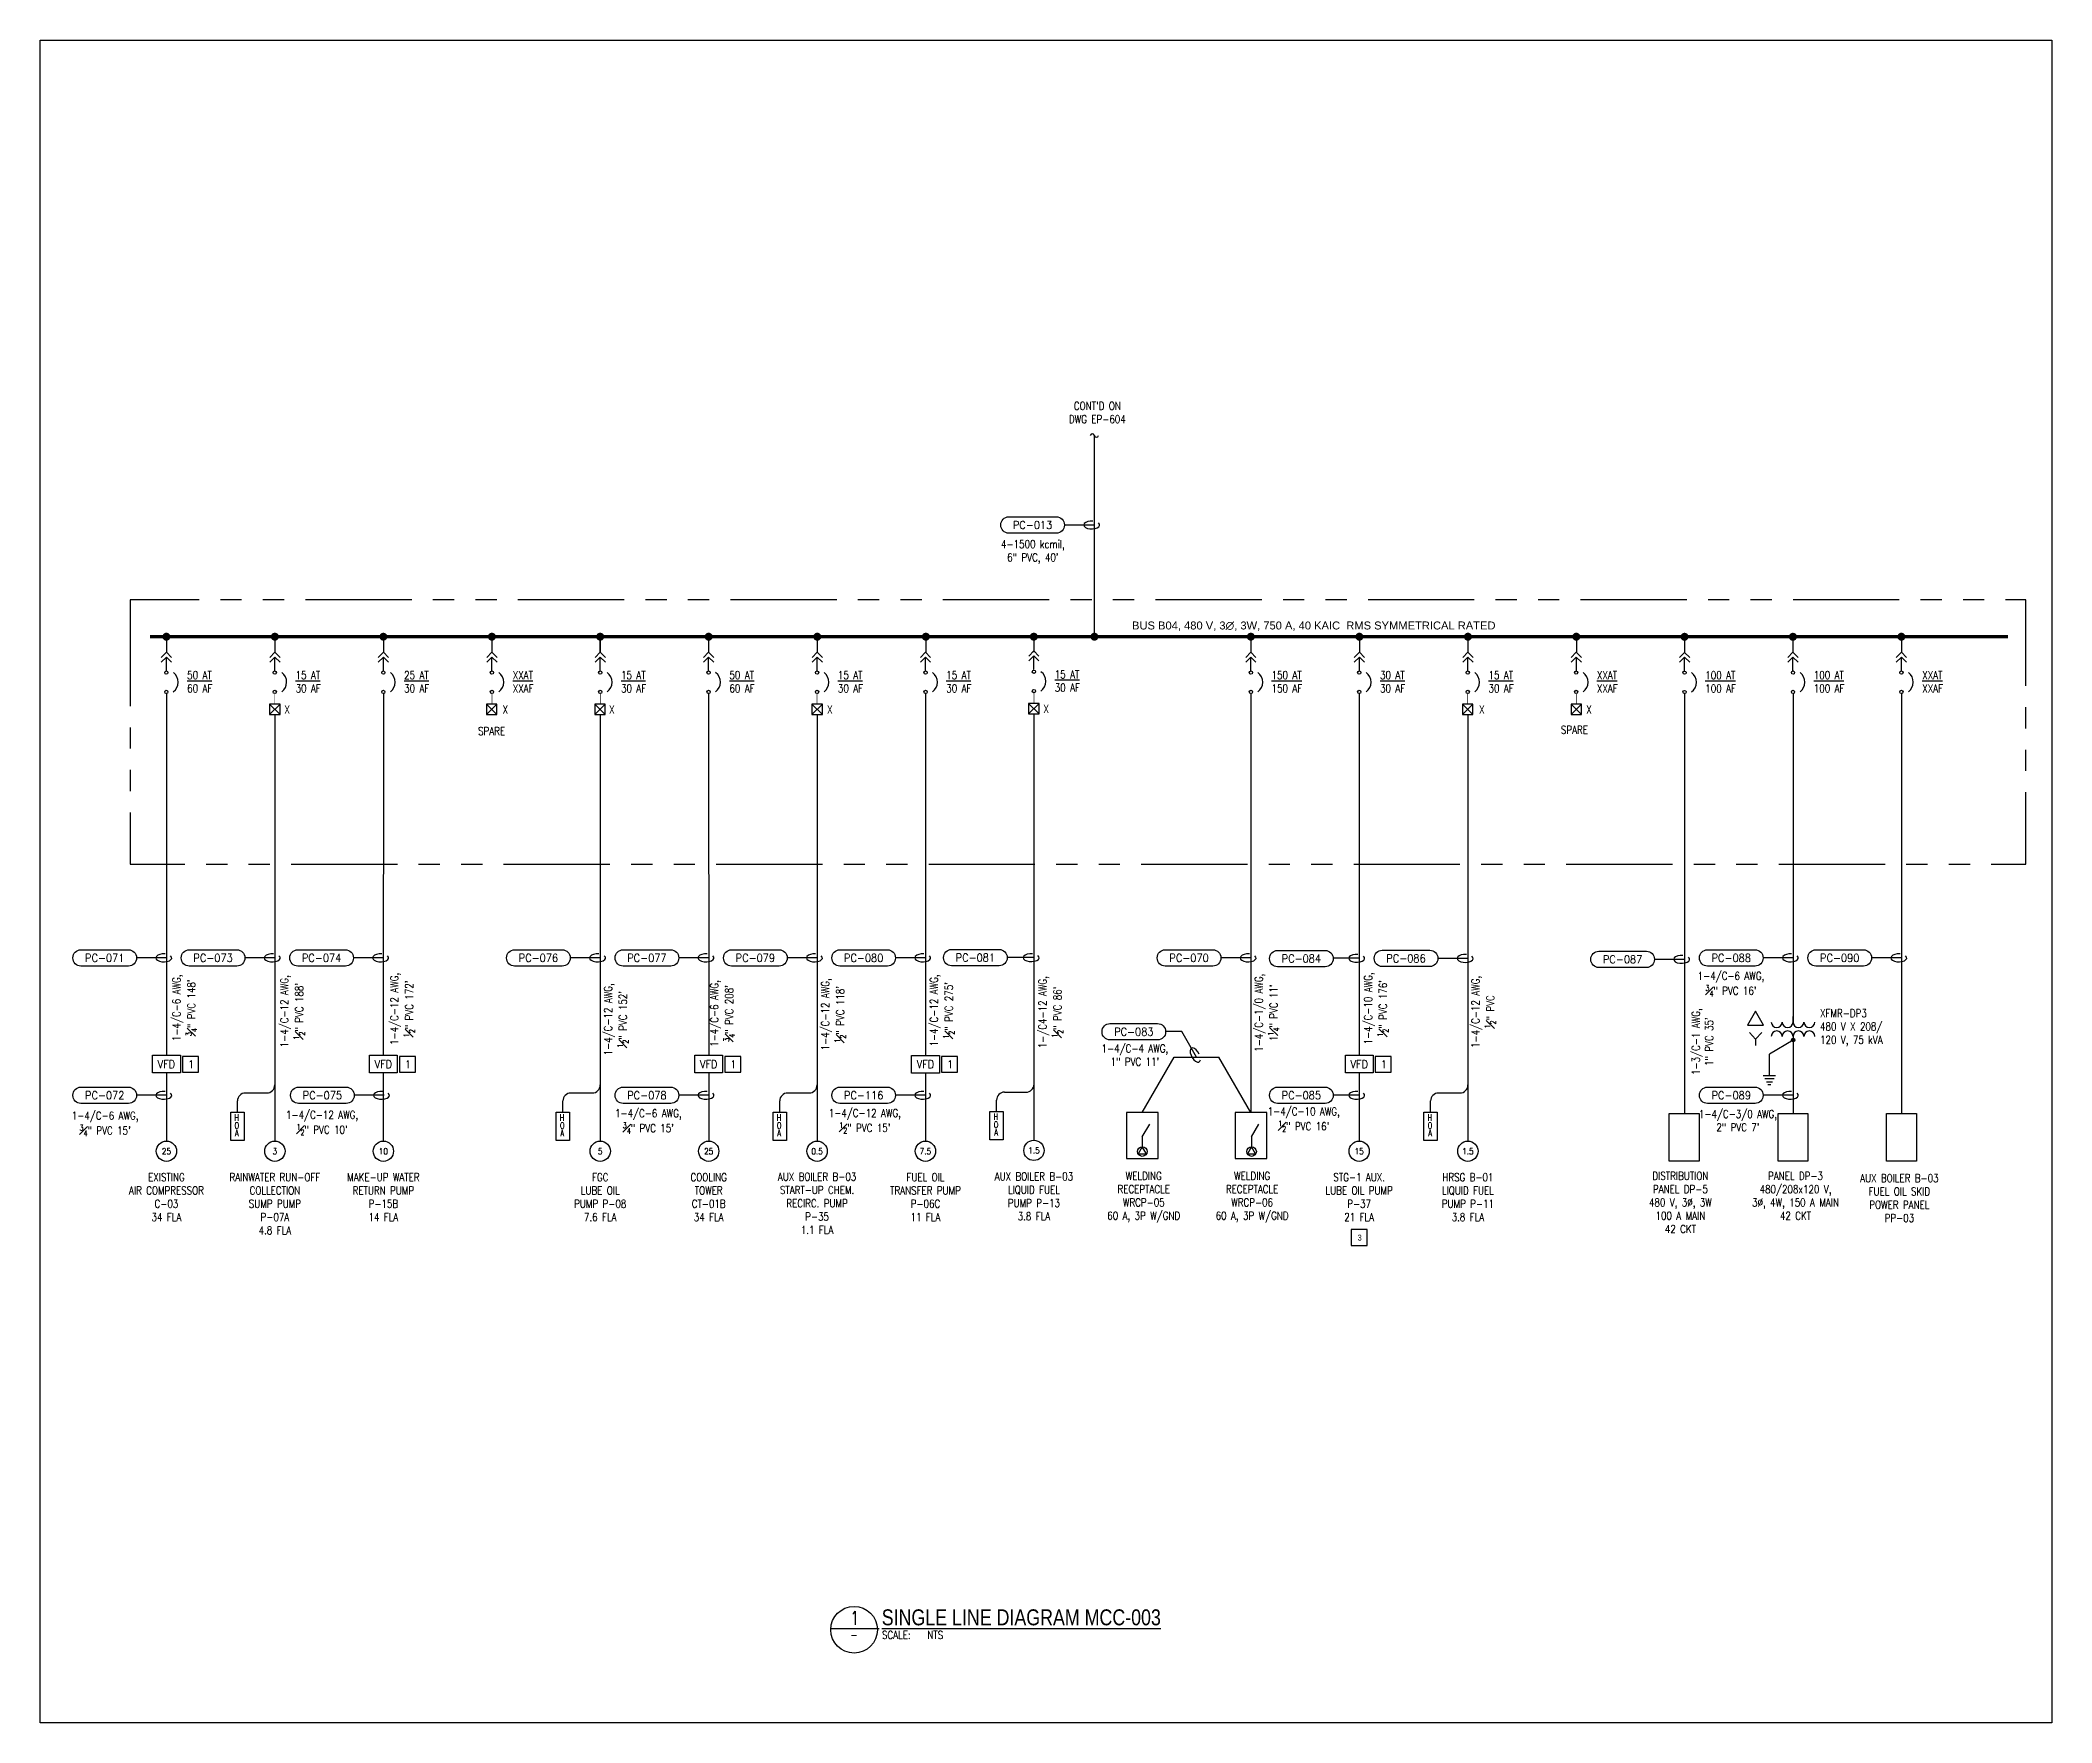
# Model space of a CAD drawing. Extents: x 4.3 to 27.9, y 0.8 to 20.6.
import ezdxf
from ezdxf.enums import TextEntityAlignment as Align

# ---------------------------------------------------------------- set-up
doc = ezdxf.new("R2010")
doc.units = 0
doc.header["$MEASUREMENT"] = 0
doc.linetypes.add('PHANTOM', pattern=[2.5, 1.25, -0.25, 0.25, -0.25, 0.25, -0.25])
doc.layers.get('0').update_dxf_attribs({"linetype": 'CONTINUOUS'})
doc.layers.get('Defpoints').update_dxf_attribs({"linetype": 'CONTINUOUS'})
for name, color, linetype in [('D-DETL-TITLE', 2, 'CONTINUOUS'), ('E-1L-N2', 4, 'CONTINUOUS'), ('e-busline', 4, 'CONTINUOUS'), ('E-Cable Tag', 2, 'CONTINUOUS'), ('E-Cable Tag Dims', 3, 'CONTINUOUS'), ('E-DETL TITLE', 2, 'CONTINUOUS'), ('e-line-lwt3', 4, 'CONTINUOUS'), ('E-LINE-LWT4', 4, 'CONTINUOUS'), ('e-line-lwt5', 13, 'CONTINUOUS'), ('e-line-lwt6', 1, 'CONTINUOUS'), ('e-line-text', 2, 'CONTINUOUS'), ('G-Text-N', 2, 'CONTINUOUS')]:
    doc.layers.add(name, color=color, linetype=linetype)
doc.styles.add('BOLD', font='helvs1.shx', dxfattribs={"width": 0.8})
doc.styles.add('cb-ps1-8', font='SIMPLEX.shx', dxfattribs={"width": 0.8, "height": 0.125})
doc.styles.add('ROMANS', font='ROMANS.shx')
doc.styles.add('ROMANSCC', font='ROMANS.SHX', dxfattribs={"width": 0.8, "height": 0.125, "bigfont": 'bigfont.shx'})
doc.styles.add('rs', font='romans.shx', dxfattribs={"width": 0.8, "height": 0.1})
doc.styles.get("Standard").update_dxf_attribs({"font": 'arial.ttf', "width": 1.001})
doc.styles.add('STD3-32', font='MONOSI.SHX', dxfattribs={"width": 0.85, "height": 0.09375})
doc.dimstyles.new('dim', dxfattribs={"dimtxt": 0.09375, "dimasz": 0.125, "dimexe": 0.125, "dimexo": 0.0625, "dimgap": 0.0625, "dimtad": 1, "dimdec": 5, "dimzin": 3, "dimdsep": 46, "dimlunit": 4, "dimtxsty": 'rs', "dimblk": 'ARCHTICK', "dimcen": -0.09375, "dimdle": 0.125, "dimclrd": 1, "dimclre": 256, "dimclrt": 256, "dimazin": 1, "dimtfac": 1, "dimtdec": 5, "dimtix": 1, "dimtmove": 2, "dimatfit": 3, "dimldrblk": '$loop', "dimfxl": 1, "dimfrac": 1, "dimtolj": 1, "dimtzin": 0, "dimarcsym": 0})

# ---------------------------------------------------------------- blocks, each defined once
blk = doc.blocks.new('G-SYMB-0001')
at = {"layer": 'D-DETL-TITLE'}
blk.add_line((-0.73, 0), (0.031, 0), dxfattribs=at)
at = {"layer": 'D-DETL-TITLE', "color": 4}
blk.add_circle((-0.365, -0.019), 0.366, dxfattribs=at)
at = {"layer": 'D-DETL-TITLE', "color": 3, "style": 'cb-ps1-8', "width": 0.8}
blk.add_text('SCALE:', height=0.125, dxfattribs=at).set_placement((0.073, -0.164))
at = {"layer": 'D-DETL-TITLE', "style": 'BOLD', "width": 0.8}
for tag, p in [('UPPER_TITLE', (0.069, 0.425)), ('LOWER_TITLE', (0.069, 0.05))]:
    blk.add_attdef(tag, p, '', height=0.25, dxfattribs=at)
at = {"layer": 'D-DETL-TITLE', "style": 'cb-ps1-8', "width": 0.8}
blk.add_attdef('DETAIL_TAG', text='', height=0.211, dxfattribs=at).set_placement((-0.353, 0.059), align=Align.CENTER)
at = {"layer": 'D-DETL-TITLE', "color": 3, "style": 'cb-ps1-8', "width": 0.8}
blk.add_attdef('DETAIL_SHEET', text='', height=0.125, dxfattribs=at).set_placement((-0.365, -0.164), align=Align.CENTER)
blk.add_attdef('SCALE', (0.784, -0.164), '', height=0.125, dxfattribs=at)
blk = doc.blocks.new('SLD-MTR')
at = {"layer": 'E-1L-N2'}
blk.add_circle((0, -0.159), 0.159, dxfattribs=at)
at = {"layer": 'e-line-text', "style": 'ROMANS', "width": 0.9, "flags": 4}
blk.add_attdef('MOTORRATING', text='', height=0.0937, dxfattribs=at).set_placement((0, -0.16), align=Align.MIDDLE_CENTER)
blk = doc.blocks.new('CB BOLT ON')
at = {"layer": 'E-LINE-LWT4', "linetype": 'Continuous'}
for centre in [(4.385, 22.683), (4.385, 22.38)]:
    blk.add_circle(centre, 0.0256, dxfattribs=at)
blk.add_arc((4.381, 22.532), 0.19, 306.8129, 52.8429, dxfattribs=at)
blk = doc.blocks.new('E-LINE-0036')
for centre, start, end in [((0.006, -0.032), 100.1124, 259.8876), ((-0.006, 0.032), 280.1124, 79.8876)]:
    blk.add_arc(centre, 0.0321, start, end)
blk = doc.blocks.new('PNL')
for p, q in [((-0.234, 0), (0.234, 0)), ((-0.234, -0.75), (-0.234, 0)), ((0.234, 0), (0.234, -0.75)), ((0.234, -0.75), (-0.234, -0.75))]:
    blk.add_line(p, q)
blk = doc.blocks.new('HOA')
at = {"layer": 'G-Text-N'}
blk.add_lwpolyline([(-0.105, -0.443), (-0.105, 0), (0.105, 0), (0.105, -0.443)], close=True, dxfattribs=at)
at = {"layer": 'G-Text-N', "style": 'ROMANS', "width": 0.75}
for s, p in [('H', (-0.047, -0.132)), ('O', (-0.044, -0.258)), ('A', (-0.037, -0.377))]:
    blk.add_text(s, height=0.1, dxfattribs=at).set_placement(p)
blk = doc.blocks.new('E11')
at = {"linetype": 'Continuous'}
for p, q in [((-0.066, -0.066), (0, 0.001)), ((0, 0.001), (0.068, -0.066)), ((-0.066, -0.128), (0, -0.062)), ((0, -0.062), (0.068, -0.128))]:
    blk.add_line(p, q, dxfattribs=at)
blk = doc.blocks.new('transformer')
for p, q in [((0.459, 0.359), (0.459, 0.457)), ((0.459, 0.097), (0.459, 0))]:
    blk.add_line(p, q)
for centre, start, end in [((0.162, 0.359), 180, 0), ((0.162, 0.097), 360, 180), ((0.36, 0.359), 180, 360), ((0.36, 0.097), 0, 180), ((0.558, 0.359), 180, 0), ((0.558, 0.097), 360, 180), ((0.757, 0.359), 180, 360), ((0.757, 0.097), 0, 180)]:
    blk.add_arc(centre, 0.099, start, end)
blk = doc.blocks.new('$loop')
blk.add_ellipse((-0.25, 0), major_axis=(0.75, 0), ratio=0.5, start_param=1.415416, end_param=6.849418)
blk = doc.blocks.new('_ArchTick')
at = {"color": 0, "linetype": 'ByBlock', "const_width": 0.15}
blk.add_lwpolyline([(-0.5, -0.5), (0.5, 0.5)], dxfattribs=at)
blk = doc.blocks.new('E-Cable Tag')
at = {"layer": 'E-Cable Tag'}
blk.add_lwpolyline([(-0.374, 0.128), (0.374, 0.128, -0.414214), (0.499, 0.003), (0.499, -0.003, -0.414214), (0.374, -0.128), (-0.374, -0.128, -0.414214), (-0.499, -0.003), (-0.499, 0.003, -0.414214)], format="xyb", close=True, dxfattribs=at)
at = {"layer": 'E-Cable Tag', "style": 'ROMANS', "width": 0.9}
blk.add_attdef('CELEMFR5-R1(1)', text='', height=0.125, dxfattribs=at).set_placement((0, 0), align=Align.MIDDLE_CENTER)
blk = doc.blocks.new('VFD')
at = {"layer": 'G-Text-N'}
blk.add_lwpolyline([(-0.218, 0), (0.218, 0), (0.218, -0.277), (-0.218, -0.277)], close=True, dxfattribs=at)
at = {"layer": 'G-Text-N', "style": 'ROMANS', "width": 0.9}
blk.add_attdef('VFD', text='', height=0.125, dxfattribs=at).set_placement((0, -0.139), align=Align.MIDDLE_CENTER)
blk = doc.blocks.new('G-KEYN-0003')
blk.add_lwpolyline([(-0.135, 0.125), (-0.135, -0.125), (0.115, -0.125), (0.115, 0.125)], close=True)
at = {"style": 'STD3-32', "width": 0.85}
blk.add_attdef('NO', text='', height=0.0938, dxfattribs=at).set_placement((0, 0), align=Align.MIDDLE)
blk = doc.blocks.new('E-LINE-0001')
for p, q in [((0, 0), (-0.128, 0)), ((0.003, -0.083), (0.003, 0.087)), ((0.045, -0.062), (0.045, 0.066)), ((0.088, 0.044), (0.088, -0.041)), ((0.13, -0.019), (0.13, 0.023))]:
    blk.add_line(p, q)
blk = doc.blocks.new('GRN')
for p in [(-0.184, -0.111), (-0.553, -0.521)]:
    blk.add_line(p, (-0.553, -0.333))
at = {"xscale": -1.142226562499999, "yscale": 1.142226562499999, "zscale": 1.1422265625, "rotation": 90}
blk.add_blockref('E-LINE-0001', (-0.553, -0.667), dxfattribs=at)
blk = doc.blocks.new('E-SITE-0018')
at = {"layer": 'E-LINE-LWT4'}
h = blk.add_hatch(color=2, dxfattribs=at)
edge = h.paths.add_edge_path()
edge.add_arc((0, 0), 0.0406, 0, 360)
at = {"layer": 'E-LINE-LWT4', "color": 2}
blk.add_circle((0, 0), 0.0406, dxfattribs=at)

msp = doc.modelspace()

# ---------------------------------------------------------------- linework, layer by layer
at = {"layer": 'Defpoints'}
msp.add_lwpolyline([(4.274, 20.622), (27.938, 20.622), (27.938, 0.831), (4.274, 0.831)], close=True, dxfattribs=at)
at = {"layer": 'e-busline', "const_width": 0.0469, "flags": 128}
for points in [[(5.735, 13.606, 1), (5.782, 13.606, 1)], [(7.011, 13.606, 1), (7.058, 13.606, 1)], [(8.288, 13.606, 1), (8.334, 13.606, 1)], [(9.564, 13.606, 1), (9.611, 13.606, 1)], [(10.838, 13.606, 1), (10.885, 13.606, 1)], [(12.114, 13.606, 1), (12.161, 13.606, 1)], [(13.392, 13.606, 1), (13.439, 13.606, 1)], [(14.669, 13.606, 1), (14.716, 13.606, 1)], [(15.939, 13.606, 1), (15.986, 13.606, 1)], [(16.652, 13.606, 1), (16.699, 13.606, 1)], [(18.492, 13.606, 1), (18.539, 13.606, 1)], [(19.769, 13.606, 1), (19.816, 13.606, 1)], [(21.046, 13.606, 1), (21.093, 13.606, 1)], [(22.321, 13.606, 1), (22.368, 13.606, 1)], [(23.594, 13.605, 1), (23.641, 13.605, 1)], [(24.869, 13.605, 1), (24.916, 13.605, 1)], [(26.145, 13.606, 1), (26.192, 13.606, 1)]]:
    msp.add_lwpolyline(points, format="xyb", close=True, dxfattribs=at)
at = {"layer": 'e-line-lwt3'}
for p, q in [((10.862, 13.423), (10.862, 13.592)), ((5.759, 13.203), (5.759, 13.366)), ((7.034, 13.203), (7.034, 13.366)), ((8.311, 13.203), (8.311, 13.366)), ((9.588, 13.203), (9.588, 13.366)), ((10.862, 13.203), (10.862, 13.366)), ((12.137, 13.203), (12.137, 13.366)), ((13.415, 13.203), (13.415, 13.366)), ((14.689, 13.203), (14.689, 13.366)), ((15.963, 13.219), (15.963, 13.382)), ((18.516, 13.203), (18.516, 13.366)), ((19.793, 13.203), (19.793, 13.366)), ((21.069, 13.203), (21.069, 13.366)), ((22.345, 13.203), (22.345, 13.366)), ((23.618, 13.203), (23.618, 13.366)), ((24.893, 13.203), (24.893, 13.366)), ((26.168, 13.203), (26.168, 13.366)), ((6.973, 12.812), (7.095, 12.69)), ((7.095, 12.812), (6.973, 12.69)), ((9.525, 12.812), (9.647, 12.69)), ((9.647, 12.812), (9.525, 12.69)), ((10.799, 12.812), (10.921, 12.69)), ((10.921, 12.812), (10.799, 12.69)), ((13.353, 12.812), (13.475, 12.69)), ((13.475, 12.812), (13.353, 12.69)), ((15.902, 12.822), (16.024, 12.7)), ((16.024, 12.822), (15.902, 12.7)), ((21.007, 12.812), (21.129, 12.69)), ((21.129, 12.812), (21.007, 12.69)), ((22.282, 12.812), (22.404, 12.69)), ((22.404, 12.812), (22.282, 12.69)), ((6.594, 8.012), (6.594, 8.145)), ((6.688, 8.239), (6.94, 8.239)), ((10.422, 8.012), (10.422, 8.145)), ((10.516, 8.239), (10.768, 8.239)), ((12.974, 8.012), (12.974, 8.145)), ((13.067, 8.239), (13.319, 8.239)), ((15.525, 8.022), (15.525, 8.155)), ((15.619, 8.248), (15.871, 8.248)), ((20.63, 8.012), (20.63, 8.145)), ((20.724, 8.239), (20.976, 8.239)), ((17.239, 7.722), (17.326, 7.872)), ((18.516, 8.008), (18.516, 8.008)), ((18.516, 8.008), (18.516, 8.008)), ((18.524, 7.722), (18.611, 7.872)), ((17.239, 7.722), (17.239, 7.606)), ((18.524, 7.722), (18.524, 7.606)), ((19.79, 7.673), (19.79, 7.673))]:
    msp.add_line(p, q, dxfattribs=at)
at = {"layer": 'e-line-lwt3', "flags": 128}
msp.add_lwpolyline([(5.567, 13.606, 0.0375, 0.0375, 0), (27.424, 13.606, 0.0281, 0.0281, 0)], format="xyseb", dxfattribs=at)
at = {"layer": 'e-line-lwt3'}
for points in [[(7.095, 12.69), (7.095, 12.812), (6.973, 12.812), (6.973, 12.69)], [(9.647, 12.69), (9.647, 12.812), (9.525, 12.812), (9.525, 12.69)], [(10.921, 12.69), (10.921, 12.812), (10.799, 12.812), (10.799, 12.69)], [(13.475, 12.69), (13.475, 12.812), (13.353, 12.812), (13.353, 12.69)], [(16.024, 12.7), (16.024, 12.822), (15.902, 12.822), (15.902, 12.7)], [(21.129, 12.69), (21.129, 12.812), (21.007, 12.812), (21.007, 12.69)], [(22.404, 12.69), (22.404, 12.812), (22.282, 12.812), (22.282, 12.69)], [(17.239, 7.606), (17.191, 7.522), (17.288, 7.522)], [(18.524, 7.606), (18.475, 7.522), (18.572, 7.522)]]:
    msp.add_lwpolyline(points, close=True, dxfattribs=at)
at = {"layer": 'e-line-lwt3', "const_width": 0.0075}
for points in [[(7.034, 12.938), (7.034, 12.812)], [(9.588, 12.938), (9.588, 12.812)], [(10.862, 12.938), (10.862, 12.812)], [(13.413, 12.938), (13.413, 12.812)], [(15.964, 12.947), (15.964, 12.822)], [(21.067, 12.938), (21.067, 12.812)], [(22.343, 12.938), (22.343, 12.812)], [(10.862, 12.753), (10.862, 12.75)]]:
    msp.add_lwpolyline(points, dxfattribs=at)
at = {"layer": 'e-line-lwt3'}
for centre in [(17.239, 7.55), (18.524, 7.55)]:
    msp.add_circle(centre, 0.0563, dxfattribs=at)
for centre, start, end in [((6.94, 8.333), 270, 0), ((10.768, 8.333), 270, 0), ((13.319, 8.333), 270, 0), ((15.871, 8.342), 270, 0), ((20.976, 8.333), 270, 0), ((6.688, 8.145), 90, 180), ((10.516, 8.145), 90, 180), ((13.067, 8.145), 90, 180), ((15.619, 8.155), 90, 180), ((20.724, 8.145), 90, 180)]:
    msp.add_arc(centre, 0.0938, start, end, dxfattribs=at)
at = {"layer": 'e-line-lwt5'}
for p, q in [((16.675, 13.606), (16.675, 15.973)), ((5.759, 13.606), (5.759, 13.423)), ((7.034, 13.606), (7.034, 13.423)), ((8.311, 13.606), (8.311, 13.423)), ((9.588, 13.606), (9.588, 13.423)), ((10.862, 13.606), (10.862, 13.423)), ((12.137, 13.606), (12.137, 13.423)), ((13.415, 13.606), (13.415, 13.423)), ((14.692, 13.606), (14.692, 13.423)), ((15.963, 13.606), (15.963, 13.423)), ((18.516, 13.606), (18.516, 13.423)), ((19.793, 13.606), (19.793, 13.423)), ((21.069, 13.606), (21.069, 13.423)), ((22.345, 13.606), (22.345, 13.423)), ((23.618, 13.605), (23.618, 13.422)), ((24.892, 13.605), (24.892, 13.422)), ((26.168, 13.606), (26.168, 13.423)), ((5.758, 12.938), (5.759, 8.682)), ((8.311, 12.938), (8.31, 8.682)), ((12.137, 12.938), (12.138, 8.682)), ((14.689, 12.938), (14.688, 8.681)), ((18.516, 12.938), (18.516, 8.008)), ((19.791, 12.938), (19.79, 8.682)), ((23.618, 12.937), (23.618, 7.999)), ((24.894, 12.938), (24.894, 9.074)), ((26.169, 12.938), (26.169, 7.999)), ((7.034, 12.69), (7.035, 7.673)), ((10.862, 12.69), (10.862, 7.673)), ((13.413, 12.69), (13.413, 7.673)), ((15.964, 12.7), (15.964, 7.683)), ((21.067, 12.69), (21.069, 7.673)), ((24.894, 8.905), (24.894, 7.999)), ((17.239, 8.008), (17.615, 8.659)), ((17.615, 8.659), (18.14, 8.659)), ((18.515, 8.01), (18.14, 8.659)), ((5.759, 8.474), (5.759, 7.673)), ((8.31, 8.474), (8.31, 7.673)), ((12.138, 8.474), (12.138, 7.673)), ((14.688, 8.474), (14.688, 7.673)), ((19.79, 8.474), (19.79, 7.673))]:
    msp.add_line(p, q, dxfattribs=at)
at = {"layer": 'e-line-lwt6', "linetype": 'PHANTOM', "flags": 128}
msp.add_lwpolyline([(5.334, 14.04), (5.334, 10.932), (27.631, 10.932), (27.631, 14.04)], close=True, dxfattribs=at)
at = {"layer": 'e-line-lwt6'}
for points in [[(17.053, 7.468), (17.425, 7.468), (17.425, 8.008), (17.053, 8.008)], [(18.33, 7.468), (18.702, 7.468), (18.702, 8.008), (18.33, 8.008)]]:
    msp.add_lwpolyline(points, close=True, dxfattribs=at)
at = {"layer": 'G-Text-N'}
for p, q in [((24.381, 8.952), (24.454, 8.871)), ((24.527, 8.952), (24.454, 8.871)), ((24.454, 8.871), (24.454, 8.796))]:
    msp.add_line(p, q, dxfattribs=at)
msp.add_lwpolyline([(24.454, 9.2), (24.359, 9.036), (24.548, 9.036)], close=True, dxfattribs=at)

# ---------------------------------------------------------------- block references
at = {"layer": 'E-DETL TITLE', "xscale": 0.75, "yscale": 0.75, "zscale": 0.75}
msp.add_blockref('G-SYMB-0001', (14.122, 1.94), dxfattribs=at).add_auto_attribs({'LOWER_TITLE': '%%uSINGLE LINE DIAGRAM MCC-003', 'DETAIL_TAG': '1', 'DETAIL_SHEET': '-', 'SCALE': 'NTS'})
at = {"layer": 'e-line-lwt3', "xscale": 0.75, "yscale": 0.75, "zscale": 0.75, "rotation": 270}
msp.add_blockref('E-LINE-0036', (16.675, 15.973), dxfattribs=at)
at = {"layer": 'e-line-lwt3'}
for name, p, xscale, yscale, zscale in [('E11', (5.758, 13.422), 0.8999999999999995, 0.8999999999999995, 0.8999999999999995), ('E11', (7.034, 13.422), 0.8999999999999995, 0.8999999999999995, 0.8999999999999995), ('E11', (8.311, 13.422), 0.8999999999999995, 0.8999999999999995, 0.8999999999999995), ('E11', (9.587, 13.422), 0.8999999999999995, 0.8999999999999995, 0.8999999999999995), ('E11', (10.861, 13.422), 0.8999999999999995, 0.8999999999999995, 0.8999999999999995), ('E11', (12.137, 13.422), 0.8999999999999995, 0.8999999999999995, 0.8999999999999995), ('E11', (13.415, 13.422), 0.8999999999999995, 0.8999999999999995, 0.8999999999999995), ('E11', (14.688, 13.422), 0.8999999999999995, 0.8999999999999995, 0.8999999999999995), ('E11', (15.962, 13.438), 0.8999999999999995, 0.8999999999999995, 0.8999999999999995), ('E11', (18.515, 13.422), 0.8999999999999995, 0.8999999999999995, 0.8999999999999995), ('E11', (19.792, 13.422), 0.8999999999999995, 0.8999999999999995, 0.8999999999999995), ('E11', (21.069, 13.422), 0.8999999999999995, 0.8999999999999995, 0.8999999999999995), ('E11', (22.344, 13.422), 0.8999999999999981, 0.8999999999999981, 0.8999999999999981), ('E11', (23.617, 13.421), 0.8999999999999995, 0.8999999999999995, 0.8999999999999995), ('E11', (24.892, 13.422), 0.8999999999999995, 0.8999999999999995, 0.8999999999999995), ('E11', (26.168, 13.422), 0.8999999999999995, 0.8999999999999995, 0.8999999999999995), ('CB BOLT ON', (2.469, -3.828), 0.75, 0.75, 0.75), ('CB BOLT ON', (3.745, -3.828), 0.75, 0.75, 0.75), ('CB BOLT ON', (5.022, -3.828), 0.75, 0.75, 0.75), ('CB BOLT ON', (6.299, -3.828), 0.75, 0.75, 0.75), ('CB BOLT ON', (7.573, -3.828), 0.75, 0.75, 0.75), ('CB BOLT ON', (8.848, -3.828), 0.75, 0.75, 0.75), ('CB BOLT ON', (10.124, -3.828), 0.75, 0.75, 0.75), ('CB BOLT ON', (11.4, -3.828), 0.75, 0.75, 0.75), ('CB BOLT ON', (12.675, -3.818), 0.75, 0.75, 0.75), ('CB BOLT ON', (15.227, -3.828), 0.75, 0.75, 0.75), ('CB BOLT ON', (16.502, -3.828), 0.75, 0.75, 0.75), ('CB BOLT ON', (17.778, -3.828), 0.75, 0.75, 0.75), ('CB BOLT ON', (19.054, -3.828), 0.75, 0.75, 0.75), ('CB BOLT ON', (20.329, -3.829), 0.75, 0.75, 0.75), ('CB BOLT ON', (21.605, -3.828), 0.75, 0.75, 0.75), ('CB BOLT ON', (22.88, -3.828), 0.75, 0.75, 0.75), ('transformer', (24.597, 8.842), 0.6458665090451241, 0.6458665090451241, 0.6458665090451241), ('GRN', (25.033, 8.945), 0.75, 0.75, 0.75), ('HOA', (10.422, 8.012), 0.75, 0.75, 0.75), ('HOA', (12.974, 8.012), 0.75, 0.75, 0.75), ('HOA', (15.525, 8.022), 0.75, 0.75, 0.75), ('HOA', (20.63, 8.012), 0.75, 0.75, 0.75), ('PNL', (23.613, 7.999), 0.75, 0.75, 0.75), ('PNL', (24.894, 7.999), 0.75, 0.75, 0.75), ('PNL', (26.17, 7.999), 0.75, 0.75, 0.75)]:
    msp.add_blockref(name, p, dxfattribs=dict(at, xscale=xscale, yscale=yscale, zscale=zscale))
at = {"layer": 'e-line-lwt3', "xscale": 0.75, "yscale": 0.75, "zscale": 0.75}
for p, values in [((5.759, 7.673), {'MOTORRATING': '25'}), ((7.035, 7.673), {'MOTORRATING': '3'}), ((8.311, 7.673), {'MOTORRATING': '10'}), ((10.862, 7.673), {'MOTORRATING': '5'}), ((12.138, 7.673), {'MOTORRATING': '25'}), ((13.413, 7.673), {'MOTORRATING': '0.5'}), ((14.688, 7.673), {'MOTORRATING': '7.5'}), ((15.964, 7.683), {'MOTORRATING': '1.5'}), ((19.79, 7.673), {'MOTORRATING': '15'}), ((21.069, 7.673), {'MOTORRATING': '1.5'})]:
    msp.add_blockref('SLD-MTR', p, dxfattribs=at).add_auto_attribs(values)
at = {"layer": 'G-Text-N', "xscale": 0.75, "yscale": 0.75, "zscale": 0.75}
for name, p, values in [('E-Cable Tag', (15.948, 14.92), {'CELEMFR5-R1(1)': 'PC-013'}), ('E-Cable Tag', (5.033, 9.828), {'CELEMFR5-R1(1)': 'PC-071'}), ('E-Cable Tag', (6.308, 9.828), {'CELEMFR5-R1(1)': 'PC-073'}), ('E-Cable Tag', (7.584, 9.828), {'CELEMFR5-R1(1)': 'PC-074'}), ('E-Cable Tag', (10.135, 9.828), {'CELEMFR5-R1(1)': 'PC-076'}), ('E-Cable Tag', (11.411, 9.828), {'CELEMFR5-R1(1)': 'PC-077'}), ('E-Cable Tag', (12.687, 9.828), {'CELEMFR5-R1(1)': 'PC-079'}), ('E-Cable Tag', (13.961, 9.828), {'CELEMFR5-R1(1)': 'PC-080'}), ('E-Cable Tag', (15.275, 9.831), {'CELEMFR5-R1(1)': 'PC-081'}), ('E-Cable Tag', (17.789, 9.828), {'CELEMFR5-R1(1)': 'PC-070'}), ('E-Cable Tag', (19.11, 9.82), {'CELEMFR5-R1(1)': 'PC-084'}), ('E-Cable Tag', (20.341, 9.822), {'CELEMFR5-R1(1)': 'PC-086'}), ('E-Cable Tag', (22.889, 9.811), {'CELEMFR5-R1(1)': 'PC-087'}), ('E-Cable Tag', (24.167, 9.828), {'CELEMFR5-R1(1)': 'PC-088'}), ('E-Cable Tag', (25.443, 9.828), {'CELEMFR5-R1(1)': 'PC-090'}), ('E-Cable Tag', (17.139, 8.959), {'CELEMFR5-R1(1)': 'PC-083'}), ('VFD', (5.759, 8.682), {'VFD': 'VFD'}), ('VFD', (8.311, 8.682), {'VFD': 'VFD'}), ('VFD', (12.138, 8.682), {'VFD': 'VFD'}), ('VFD', (14.688, 8.681), {'VFD': 'VFD'}), ('VFD', (19.791, 8.682), {'VFD': 'VFD'}), ('E-Cable Tag', (5.033, 8.212), {'CELEMFR5-R1(1)': 'PC-072'}), ('E-Cable Tag', (7.594, 8.212), {'CELEMFR5-R1(1)': 'PC-075'}), ('E-Cable Tag', (11.411, 8.212), {'CELEMFR5-R1(1)': 'PC-078'}), ('E-Cable Tag', (13.961, 8.212), {'CELEMFR5-R1(1)': 'PC-116'}), ('E-Cable Tag', (19.11, 8.212), {'CELEMFR5-R1(1)': 'PC-085'}), ('E-Cable Tag', (24.167, 8.212), {'CELEMFR5-R1(1)': 'PC-089'}), ('G-KEYN-0003', (19.796, 6.538), {'NO': '3'})]:
    msp.add_blockref(name, p, dxfattribs=at).add_auto_attribs(values)
at = {"layer": 'G-Text-N'}
for name, p, xscale, yscale, zscale in [('E-SITE-0018', (24.895, 8.862), 0.4945567212000004, 0.4945567212000004, 0.4945567212000004), ('HOA', (6.594, 8.012), 0.75, 0.75, 0.75)]:
    msp.add_blockref(name, p, dxfattribs=dict(at, xscale=xscale, yscale=yscale, zscale=zscale))
ref = msp.add_blockref('G-KEYN-0003', (6.05, 8.576), dxfattribs=dict(at, xscale=0.75, yscale=0.75, zscale=0.75))
ref.add_attrib('NO', '1', dxfattribs={"layer": '0', "height": 0.0938, "style": 'ROMANS', "width": 0.9}).set_placement((6.05, 8.576), align=Align.MIDDLE)
ref = msp.add_blockref('G-KEYN-0003', (8.601, 8.576), dxfattribs=dict(at, xscale=0.75, yscale=0.75, zscale=0.75))
ref.add_attrib('NO', '1', dxfattribs={"layer": '0', "height": 0.0938, "style": 'ROMANS', "width": 0.9}).set_placement((8.601, 8.576), align=Align.MIDDLE)
ref = msp.add_blockref('G-KEYN-0003', (12.428, 8.576), dxfattribs=dict(at, xscale=0.75, yscale=0.75, zscale=0.75))
ref.add_attrib('NO', '1', dxfattribs={"layer": '0', "height": 0.0938, "style": 'ROMANS', "width": 0.9}).set_placement((12.428, 8.576), align=Align.MIDDLE)
ref = msp.add_blockref('G-KEYN-0003', (14.978, 8.576), dxfattribs=dict(at, xscale=0.75, yscale=0.75, zscale=0.75))
ref.add_attrib('NO', '1', dxfattribs={"layer": '0', "height": 0.0938, "style": 'ROMANS', "width": 0.9}).set_placement((14.978, 8.576), align=Align.MIDDLE)
ref = msp.add_blockref('G-KEYN-0003', (20.081, 8.576), dxfattribs=dict(at, xscale=0.75, yscale=0.75, zscale=0.75))
ref.add_attrib('NO', '1', dxfattribs={"layer": '0', "height": 0.0938, "style": 'ROMANS', "width": 0.9}).set_placement((20.081, 8.576), align=Align.MIDDLE)

# ---------------------------------------------------------------- texts
at = {"layer": 'Defpoints', "insert": (17.118, 13.785), "char_height": 0.09375, "width": 4.54973, "attachment_point": 1}
msp.add_mtext('BUS B04, 480 V, 3∅, 3W, 750 A, 40 KAIC  RMS SYMMETRICAL RATED', dxfattribs=at)
at = {"layer": 'G-Text-N', "linetype": 'Continuous', "style": 'ROMANS', "width": 0.8}
for p in [(7.147, 12.702, -135), (9.713, 12.702, -135), (10.967, 12.702, -135), (13.53, 12.702, -135), (16.076, 12.712, -135), (21.2, 12.702, -135), (22.461, 12.702, -135)]:
    msp.add_text('X', height=0.0938, dxfattribs=at).set_placement(p)
at = {"layer": 'G-Text-N', "char_height": 0.09375, "style": 'ROMANSCC'}
for s, insert, width, attachment_point in [("{\\Fromans|c0;CONT'D ON\\PDWG EP-604}", (16.71, 16.368), 1.19857, 2), ('\\A1;{\\Fromans|c0;4-1500 kcmil, \\P6" PVC, 40\'}', (15.952, 14.742), 1.21849, 2), ('{\\Fromans|c0;\\L50 AT\\P\\l60 AF}', (6.003, 13.201), 1.17188, 1), ('{\\Fromans|c0;\\L15 AT\\P\\l30 AF}', (7.279, 13.201), 1.17188, 1), ('{\\Fromans|c0;\\L25 AT\\P\\l30 AF}', (8.555, 13.201), 1.17188, 1), ('{\\Fromans|c0;\\LXXAT\\P\\lXXAF}', (9.833, 13.201), 1.17188, 1), ('{\\Fromans|c0;\\L15 AT\\P\\l30 AF}', (11.107, 13.201), 1.17188, 1), ('{\\Fromans|c0;\\L50 AT\\P\\l60 AF}', (12.382, 13.201), 1.17188, 1), ('{\\Fromans|c0;\\L15 AT\\P\\l30 AF}', (13.658, 13.201), 1.17188, 1), ('{\\Fromans|c0;\\L15 AT\\P\\l30 AF}', (14.933, 13.201), 1.17188, 1), ('{\\Fromans|c0;\\L15 AT\\P\\l30 AF}', (16.209, 13.21), 1.17188, 1), ('{\\Fromans|c0;\\L150 AT\\P\\l150 AF}', (18.76, 13.201), 1.17188, 1), ('{\\Fromans|c0;\\L30 AT\\P\\l30 AF}', (20.036, 13.201), 1.17188, 1), ('{\\Fromans|c0;\\L15 AT\\P\\l30 AF}', (21.312, 13.201), 1.17188, 1), ('{\\Fromans|c0;\\LXXAT\\P\\lXXAF}', (22.587, 13.201), 1.17188, 1), ('{\\Fromans|c0;\\L100 AT\\P\\l100 AF}', (23.862, 13.2), 1.17188, 1), ('{\\Fromans|c0;\\L100 AT\\P\\l100 AF}', (25.138, 13.201), 1.17188, 1), ('{\\Fromans|c0;\\LXXAT\\P\\lXXAF}', (26.414, 13.201), 1.17188, 1), ('{\\Fromans|c0;\\PSPARE}', (9.425, 12.699), 1.17188, 1), ('{\\Fromans|c0;\\PSPARE}', (22.163, 12.714), 1.17188, 1), ('\\A1;{\\Fromans|c0;1-4/C-6 AWG,\\P\\H0.7x;\\S3#4;\\H1.4286x;" PVC 16\'}', (24.164, 9.663), 1.21849, 2), ('{\\Fromans|c0;XFMR-DP3\\P480 V X 208/\\P120 V, 75 kVA}', (25.212, 9.224), 1.83383, 1), ('\\A1;{\\Fromans|c0;1-4/C-4 AWG,\\P1" PVC 11\'}', (17.152, 8.809), 1.21849, 2), ('\\A1;{\\Fromans|c0;1-4/C-12 AWG,\\P\\H0.7x;\\S1#2;\\H1.4286x;" PVC 10\'}', (7.59, 8.029), 1.21849, 2), ('\\A1;{\\Fromans|c0;1-4/C-6 AWG,\\P\\H0.7x;\\S3#4;\\H1.4286x;" PVC 15\'}', (11.428, 8.047), 1.03333, 2), ('\\A1;{\\Fromans|c0;1-4/C-12 AWG,\\P\\H0.7x;\\S1#2;\\H1.4286x;" PVC 15\'}', (13.975, 8.05), 1.21849, 2), ('\\A1;{\\Fromans|c0;1-4/C-10 AWG,\\P\\H0.7x;\\S1#2;\\H1.4286x;" PVC 16\'}', (19.138, 8.069), 1.21849, 2), ('\\A1;{\\Fromans|c0;1-4/C-3/0 AWG,\\P2" PVC 7\'}', (24.246, 8.038), 1.21849, 2), ('\\A1;{\\Fromans|c0;1-4/C-6 AWG,\\P\\H0.7x;\\S3#4;\\H1.4286x;" PVC 15\'}', (5.038, 8.019), 1.03333, 2), ('{\\Fromans|c0;EXISTING\\PAIR COMPRESSOR\\PC-03\\P34 FLA}', (5.759, 7.295), 1.03333, 2), ('{\\Fromans|c0;RAINWATER RUN-OFF COLLECTION\\PSUMP PUMP\\PP-07A\\P4.8 FLA}', (7.035, 7.295), 1.17188, 2), ('{\\Fromans|c0;MAKE-UP WATER\\PRETURN PUMP\\PP-15B\\P14 FLA}', (8.311, 7.295), 1.17188, 2), ('{\\Fromans|c0;FGC\\PLUBE OIL\\PPUMP P-08\\P7.6 FLA}', (10.862, 7.295), 1.17188, 2), ('{\\Fromans|c0;COOLING\\PTOWER\\PCT-01B\\P34 FLA}', (12.138, 7.295), 1.03333, 2), ('{\\Fromans|c0;AUX BOILER B-03\\PSTART-UP CHEM.\\PRECIRC. PUMP\\PP-35\\P1.1 FLA}', (13.413, 7.301), 1.17188, 2), ('{\\Fromans|c0;FUEL OIL\\PTRANSFER PUMP\\PP-06C\\P11 FLA}', (14.688, 7.295), 1.17188, 2), ('{\\Fromans|c0;AUX BOILER B-03\\PLIQUID FUEL\\PPUMP P-13\\P3.8 FLA}', (15.964, 7.304), 1.17188, 2), ('{\\Fromans|c0;WELDING\\PRECEPTACLE\\PWRCP-05\\P60 A, 3P W/GND}', (17.256, 7.311), 1.88437, 2), ('{\\Fromans|c0;WELDING\\PRECEPTACLE\\PWRCP-06\\P60 A, 3P W/GND}', (18.531, 7.311), 1.88437, 2), ('{\\Fromans|c0;STG-1 AUX.\\PLUBE OIL PUMP P-37\\P21 FLA}', (19.79, 7.295), 1.03333, 2), ('{\\Fromans|c0;HRSG B-01\\PLIQUID FUEL\\PPUMP P-11\\P3.8 FLA}', (21.069, 7.295), 1.17188, 2), ('{\\Fromans|c0;DISTRIBUTION \\PPANEL DP-5\\P480 V, 3%%C, 3W\\P100 A MAIN\\P42 CKT}', (23.569, 7.311), 1.17188, 2), ('{\\Fromans|c0;PANEL DP-3\\P480/208x120 V,\\P3%%C, 4W, 150 A MAIN\\P42 CKT}', (24.923, 7.31), 1.47604, 2), ('{\\Fromans|c0;AUX BOILER B-03\\PFUEL OIL SKID\\PPOWER PANEL\\PPP-03}', (26.145, 7.284), 1.17188, 2)]:
    msp.add_mtext(s, dxfattribs=dict(at, insert=insert, width=width, attachment_point=attachment_point))
at = {"layer": 'G-Text-N', "char_height": 0.09375, "attachment_point": 2, "rotation": 90, "style": 'ROMANSCC'}
for s, insert, width in [('\\A1;{\\Fromans|c0;1-4/C-6 AWG,\\P\\H0.7x;\\S3#4;\\H1.4286x;" PVC 148\'}', (5.83, 9.241), 1.03333), ('\\A1;{\\Fromans|c0;1-4/C-12 AWG,\\P\\H0.7x;\\S1#2;\\H1.4286x;" PVC 188\'}', (7.099, 9.2), 1.21849), ('\\A1;{\\Fromans|c0;1-4/C-12 AWG,\\P\\H0.7x;\\S1#2;\\H1.4286x;" PVC 172\'}', (8.393, 9.228), 1.21849), ('\\A1;{\\Fromans|c0;1-4/C-12 AWG,\\P\\H0.7x;\\S1#2;\\H1.4286x;" PVC 152\'}', (10.907, 9.105), 1.21849), ('\\A1;{\\Fromans|c0;1-4/C-6 AWG,\\P\\H0.7x;\\S3#4;\\H1.4286x;" PVC 208\'}', (12.157, 9.174), 1.03333), ('\\A1;{\\Fromans|c0;1-4/C-12 AWG,\\P\\H0.7x;\\S1#2;\\H1.4286x;" PVC 118\'}', (13.463, 9.164), 1.21849), ('\\A1;{\\Fromans|c0;1-4/C-12 AWG,\\P\\H0.7x;\\S1#2;\\H1.4286x;" PVC 275\'}', (14.741, 9.21), 1.21849), ('\\A1;{\\Fromans|c0;1-/C4-12 AWG,\\P\\H0.7x;\\S1#2;\\H1.4286x;" PVC 86\'}', (16.019, 9.189), 1.21849), ('\\A1;{\\Fromans|c0;1-4/C-1/0 AWG,\\P1\\H0.7x;\\S1#4;\\H1.4286x;" PVC 11\'}', (18.562, 9.183), 1.21849), ('\\A1;{\\Fromans|c0;1-4/C-10 AWG,\\P\\H0.7x;\\S1#2;\\H1.4286x;" PVC 176\'}', (19.848, 9.234), 1.21849), ('\\A1;{\\Fromans|c0;1-4/C-12 AWG,\\P\\H0.7x;\\S1#2;\\H1.4286x;" PVC }', (21.111, 9.193), 1.21849), ('\\A1;{\\Fromans|c0;1-3/C-1 AWG,\\P1" PVC 35\'}', (23.704, 8.843), 1.21849)]:
    msp.add_mtext(s, dxfattribs=dict(at, insert=insert, width=width))

# ---------------------------------------------------------------- leaders
at = {"layer": 'E-Cable Tag Dims'}
for points in [[(16.675, 14.92), (16.322, 14.92)], [(5.759, 9.828), (5.407, 9.828)], [(7.035, 9.828), (6.682, 9.828)], [(8.31, 9.828), (7.958, 9.828)], [(10.862, 9.828), (10.509, 9.828)], [(12.137, 9.828), (11.785, 9.828)], [(13.413, 9.828), (13.061, 9.828)], [(14.687, 9.828), (14.335, 9.828)], [(15.963, 9.831), (15.649, 9.831)], [(18.515, 9.828), (18.163, 9.828)], [(19.792, 9.823), (19.484, 9.823)], [(21.068, 9.822), (20.715, 9.822)], [(23.615, 9.811), (23.263, 9.811)], [(24.894, 9.828), (24.541, 9.828)], [(26.169, 9.828), (25.817, 9.828)], [(17.878, 8.659), (17.703, 8.961), (17.513, 8.961)], [(5.759, 8.212), (5.407, 8.212)], [(8.32, 8.212), (7.968, 8.212)], [(12.137, 8.212), (11.785, 8.212)], [(14.687, 8.212), (14.335, 8.212)], [(19.792, 8.212), (19.484, 8.212)], [(24.894, 8.212), (24.541, 8.212)]]:
    msp.add_leader(points, dimstyle='dim', override={"dimtad": 0, "dimclrd": 256}, dxfattribs=at)

doc.saveas('drawing.dxf')
